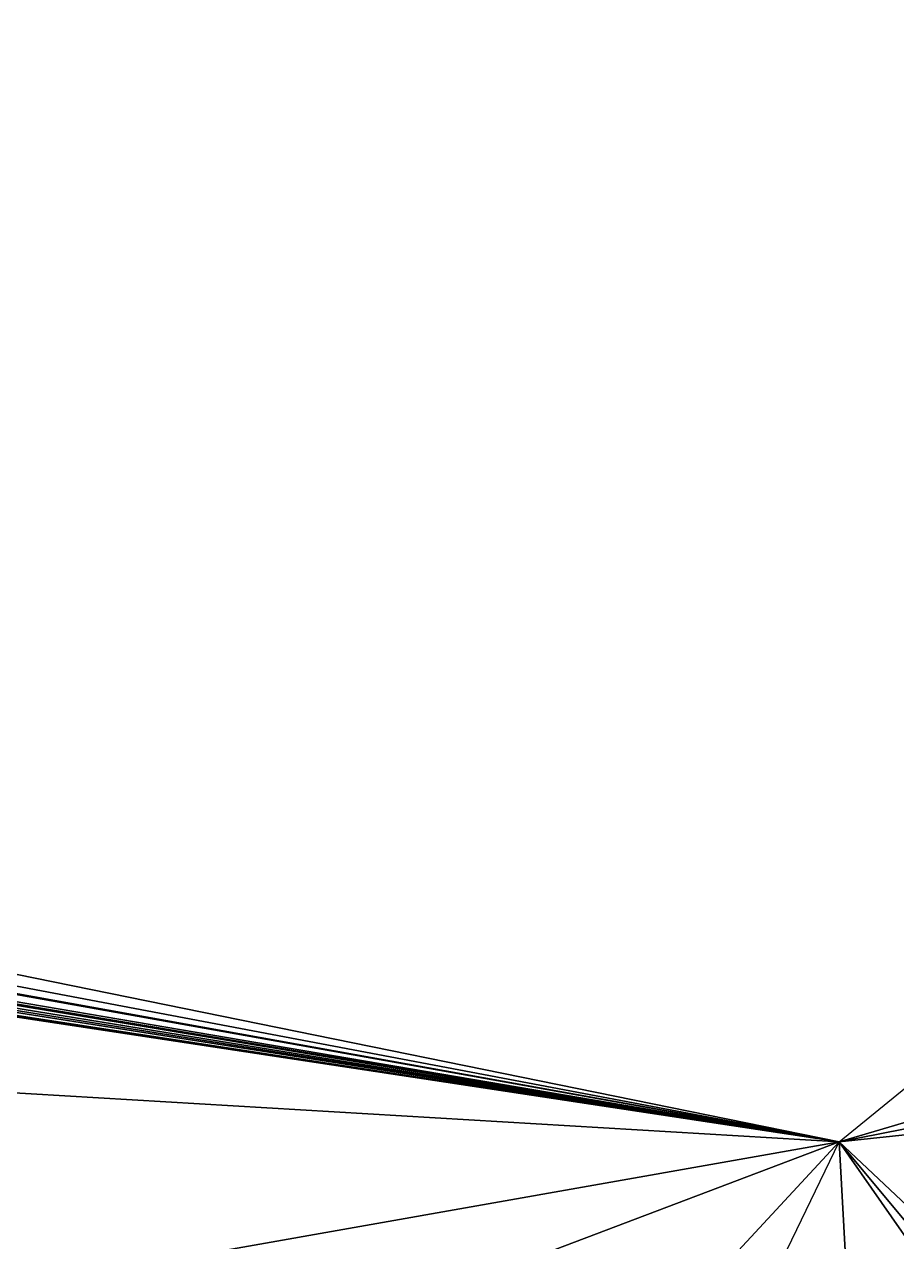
# Model space of a CAD drawing. Header units: metres. Extents: x 503497 to 504361, y 6966567 to 6966857.
# Drawn here: x 504123.66821 to 504123.67387, y 6966701.19005 to 6966701.19795 of the extents above; entities that cross this region are included whole.
import ezdxf

# ---------------------------------------------------------------- set-up
doc = ezdxf.new("R2010")
doc.units = ezdxf.units.M

msp = doc.modelspace()

# ---------------------------------------------------------------- linework, layer by layer
at = {"layer": 'SHADOW_APPROVED_20260111T072000'}
for points in [[(504123.6735, 6966701.1907), (504124.1841, 6966701.6081), (504051.0103, 6966716.5121), (504050.4997, 6966716.0947), (504123.6735, 6966701.1907)], [(504123.3955, 6966700.6171), (504123.6735, 6966701.1907), (504050.4997, 6966716.0947), (504050.2217, 6966715.5211), (504123.3955, 6966700.6171)]]:
    msp.add_lwpolyline(points, close=True, dxfattribs=at)
msp.add_lwpolyline([(504124.6436, 6966689.8311), (504125.6223, 6966696.1052), (504122.7613, 6966696.5515), (504123.3955, 6966700.6171), (504123.6735, 6966701.1907), (504124.1841, 6966701.6081), (504124.6865, 6966701.7525), (504126.4679, 6966701.5261), (504126.6349, 6966702.5968), (504125.8564, 6966702.7697), (504125.4218, 6966703.0603), (504125.0625, 6966703.6133), (504124.9683, 6966704.1079), (504125.9354, 6966710.4181), (504127.8093, 6966710.1258), (504128.3574, 6966713.6393), (504140.8554, 6966711.6898), (504140.8554, 6966711.6898), (504140.7719, 6966711.1544), (504144.1851, 6966710.622), (504144.5661, 6966713.0647), (504153.1826, 6966711.7206), (504152.9477, 6966710.2148), (504167.8718, 6966707.8869)], dxfattribs=at)
at = {"layer": 'SHADOW_APPROVED_20260114T072400'}
for points in [[(504123.6735, 6966701.1907), (504124.1841, 6966701.6081), (504052.1757, 6966715.2468), (504051.6651, 6966714.8294), (504123.6735, 6966701.1907)], [(504123.3955, 6966700.6171), (504123.6735, 6966701.1907), (504051.6651, 6966714.8294), (504051.3871, 6966714.2558), (504123.3955, 6966700.6171)]]:
    msp.add_lwpolyline(points, close=True, dxfattribs=at)
msp.add_lwpolyline([(504124.6436, 6966689.8311), (504125.6223, 6966696.1052), (504122.7613, 6966696.5515), (504123.3955, 6966700.6171), (504123.6735, 6966701.1907), (504124.1841, 6966701.6081), (504124.6865, 6966701.7525), (504126.4679, 6966701.5261), (504126.6349, 6966702.5968), (504125.8564, 6966702.7697), (504125.4218, 6966703.0603), (504125.0625, 6966703.6133), (504124.9683, 6966704.1079), (504125.9354, 6966710.4181), (504127.8093, 6966710.1258), (504128.3574, 6966713.6393), (504140.8554, 6966711.6898), (504140.8554, 6966711.6898), (504140.7719, 6966711.1544), (504144.1851, 6966710.622), (504144.5661, 6966713.0647), (504153.1826, 6966711.7206), (504152.9477, 6966710.2148), (504167.8718, 6966707.8869)], dxfattribs=at)
at = {"layer": 'SHADOW_APPROVED_20260122T071500'}
for points in [[(504123.6735, 6966701.1907), (504124.1841, 6966701.6081), (504041.6176, 6966716.3762), (504041.107, 6966715.9588), (504123.6735, 6966701.1907)], [(504123.3955, 6966700.6171), (504123.6735, 6966701.1907), (504041.107, 6966715.9588), (504040.829, 6966715.3852), (504123.3955, 6966700.6171)]]:
    msp.add_lwpolyline(points, close=True, dxfattribs=at)
msp.add_lwpolyline([(504124.6436, 6966689.8311), (504125.6223, 6966696.1052), (504122.7613, 6966696.5515), (504123.3955, 6966700.6171), (504123.6735, 6966701.1907), (504124.1841, 6966701.6081), (504124.6865, 6966701.7525), (504126.4679, 6966701.5261), (504126.6349, 6966702.5968), (504125.8564, 6966702.7697), (504125.4218, 6966703.0603), (504125.0625, 6966703.6133), (504124.9683, 6966704.1079), (504125.9354, 6966710.4181), (504127.8093, 6966710.1258), (504128.3574, 6966713.6393), (504140.8554, 6966711.6898), (504140.8554, 6966711.6898), (504140.7719, 6966711.1544), (504144.1851, 6966710.622), (504144.5661, 6966713.0647), (504153.1826, 6966711.7206), (504152.9477, 6966710.2148), (504167.8718, 6966707.8869)], dxfattribs=at)
at = {"layer": 'SHADOW_APPROVED_20260124T072500'}
msp.add_lwpolyline([(504124.6436, 6966689.8311), (504125.6223, 6966696.1052), (504122.7613, 6966696.5515), (504123.3955, 6966700.6171), (504123.6735, 6966701.1907), (504124.1841, 6966701.6081), (504124.6865, 6966701.7525), (504126.4679, 6966701.5261), (504126.6349, 6966702.5968), (504125.8564, 6966702.7697), (504125.4218, 6966703.0603), (504125.0625, 6966703.6133), (504124.9683, 6966704.1079), (504125.9354, 6966710.4181), (504127.8093, 6966710.1258), (504128.3574, 6966713.6393), (504140.8554, 6966711.6898), (504140.8554, 6966711.6898), (504140.7719, 6966711.1544), (504144.1851, 6966710.622), (504144.5661, 6966713.0647), (504153.1826, 6966711.7206), (504152.9477, 6966710.2148), (504167.8718, 6966707.8869)], dxfattribs=at)
for points in [[(504123.6735, 6966701.1907), (504124.1841, 6966701.6081), (504047.941, 6966713.3231), (504047.4304, 6966712.9057), (504123.6735, 6966701.1907)], [(504123.3955, 6966700.6171), (504123.6735, 6966701.1907), (504047.4304, 6966712.9057), (504047.1524, 6966712.3321), (504123.3955, 6966700.6171)]]:
    msp.add_lwpolyline(points, close=True, dxfattribs=at)
at = {"layer": 'SHADOW_APPROVED_20260126T071100'}
for points in [[(504123.6735, 6966701.1907), (504124.1841, 6966701.6081), (504035.759, 6966716.6539), (504035.2484, 6966716.2365), (504123.6735, 6966701.1907)], [(504123.3955, 6966700.6171), (504123.6735, 6966701.1907), (504035.2484, 6966716.2365), (504034.9704, 6966715.6629), (504123.3955, 6966700.6171)]]:
    msp.add_lwpolyline(points, close=True, dxfattribs=at)
msp.add_lwpolyline([(504124.6436, 6966689.8311), (504125.6223, 6966696.1052), (504122.7613, 6966696.5515), (504123.3955, 6966700.6171), (504123.6735, 6966701.1907), (504124.1841, 6966701.6081), (504124.6865, 6966701.7525), (504126.4679, 6966701.5261), (504126.6349, 6966702.5968), (504125.8564, 6966702.7697), (504125.4218, 6966703.0603), (504125.0625, 6966703.6133), (504124.9683, 6966704.1079), (504125.9354, 6966710.4181), (504127.8093, 6966710.1258), (504128.3574, 6966713.6393), (504140.8554, 6966711.6898), (504140.8554, 6966711.6898), (504140.7719, 6966711.1544), (504144.1851, 6966710.622), (504144.5661, 6966713.0647), (504153.1826, 6966711.7206), (504152.9477, 6966710.2148), (504167.8718, 6966707.8869)], dxfattribs=at)
at = {"layer": 'SHADOW_APPROVED_20260127T071900'}
for points in [[(504123.6735, 6966701.1907), (504124.1841, 6966701.6081), (504041.8412, 6966714.1007), (504041.3306, 6966713.6833), (504123.6735, 6966701.1907)], [(504123.3955, 6966700.6171), (504123.6735, 6966701.1907), (504041.3306, 6966713.6833), (504041.0526, 6966713.1097), (504123.3955, 6966700.6171)]]:
    msp.add_lwpolyline(points, close=True, dxfattribs=at)
msp.add_lwpolyline([(504124.6436, 6966689.8311), (504125.6223, 6966696.1052), (504122.7613, 6966696.5515), (504123.3955, 6966700.6171), (504123.6735, 6966701.1907), (504124.1841, 6966701.6081), (504124.6865, 6966701.7525), (504126.4679, 6966701.5261), (504126.6349, 6966702.5968), (504125.8564, 6966702.7697), (504125.4218, 6966703.0603), (504125.0625, 6966703.6133), (504124.9683, 6966704.1079), (504125.9354, 6966710.4181), (504127.8093, 6966710.1258), (504128.3574, 6966713.6393), (504140.8554, 6966711.6898), (504140.8554, 6966711.6898), (504140.7719, 6966711.1544), (504144.1851, 6966710.622), (504144.5661, 6966713.0647), (504153.1826, 6966711.7206), (504152.9477, 6966710.2148), (504167.8718, 6966707.8869)], dxfattribs=at)
at = {"layer": 'SHADOW_APPROVED_20260129T071100'}
for points in [[(504123.6735, 6966701.1907), (504124.1841, 6966701.6081), (504033.7384, 6966715.8269), (504033.2278, 6966715.4095), (504123.6735, 6966701.1907)], [(504123.3955, 6966700.6171), (504123.6735, 6966701.1907), (504033.2278, 6966715.4095), (504032.9498, 6966714.8359), (504123.3955, 6966700.6171)]]:
    msp.add_lwpolyline(points, close=True, dxfattribs=at)
msp.add_lwpolyline([(504124.6436, 6966689.8311), (504125.6223, 6966696.1052), (504122.7613, 6966696.5515), (504123.3955, 6966700.6171), (504123.6735, 6966701.1907), (504124.1841, 6966701.6081), (504124.6865, 6966701.7525), (504126.4679, 6966701.5261), (504126.6349, 6966702.5968), (504125.8564, 6966702.7697), (504125.4218, 6966703.0603), (504125.0625, 6966703.6133), (504124.9683, 6966704.1079), (504125.9354, 6966710.4181), (504127.8093, 6966710.1258), (504128.3574, 6966713.6393), (504140.8554, 6966711.6898), (504140.8554, 6966711.6898), (504140.7719, 6966711.1544), (504144.1851, 6966710.622), (504144.5661, 6966713.0647), (504153.1826, 6966711.7206), (504152.9477, 6966710.2148), (504167.8718, 6966707.8869)], dxfattribs=at)
at = {"layer": 'SHADOW_APPROVED_20260130T071100'}
for points in [[(504123.6735, 6966701.1907), (504124.1841, 6966701.6081), (504033.0522, 6966715.5223), (504032.5416, 6966715.1049), (504123.6735, 6966701.1907)], [(504123.3955, 6966700.6171), (504123.6735, 6966701.1907), (504032.5416, 6966715.1049), (504032.2636, 6966714.5313), (504123.3955, 6966700.6171)]]:
    msp.add_lwpolyline(points, close=True, dxfattribs=at)
msp.add_lwpolyline([(504124.6436, 6966689.8311), (504125.6223, 6966696.1052), (504122.7613, 6966696.5515), (504123.3955, 6966700.6171), (504123.6735, 6966701.1907), (504124.1841, 6966701.6081), (504124.6865, 6966701.7525), (504126.4679, 6966701.5261), (504126.6349, 6966702.5968), (504125.8564, 6966702.7697), (504125.4218, 6966703.0603), (504125.0625, 6966703.6133), (504124.9683, 6966704.1079), (504125.9354, 6966710.4181), (504127.8093, 6966710.1258), (504128.3574, 6966713.6393), (504140.8554, 6966711.6898), (504140.8554, 6966711.6898), (504140.7719, 6966711.1544), (504144.1851, 6966710.622), (504144.5661, 6966713.0647), (504153.1826, 6966711.7206), (504152.9477, 6966710.2148), (504167.8718, 6966707.8869)], dxfattribs=at)
at = {"layer": 'SHADOW_APPROVED_20260203T070000'}
for points in [[(504123.6735, 6966701.1907), (504124.1841, 6966701.6081), (504018.1599, 6966717.9095), (504017.6493, 6966717.4921), (504123.6735, 6966701.1907)], [(504123.3955, 6966700.6171), (504123.6735, 6966701.1907), (504017.6493, 6966717.4921), (504017.3713, 6966716.9185), (504123.3955, 6966700.6171)]]:
    msp.add_lwpolyline(points, close=True, dxfattribs=at)
msp.add_lwpolyline([(504124.6436, 6966689.8311), (504125.6223, 6966696.1052), (504122.7613, 6966696.5515), (504123.3955, 6966700.6171), (504123.6735, 6966701.1907), (504124.1841, 6966701.6081), (504124.6865, 6966701.7525), (504126.4679, 6966701.5261), (504126.6349, 6966702.5968), (504125.8564, 6966702.7697), (504125.4218, 6966703.0603), (504125.0625, 6966703.6133), (504124.9683, 6966704.1079), (504125.9354, 6966710.4181), (504127.8093, 6966710.1258), (504128.3574, 6966713.6393), (504140.8554, 6966711.6898), (504140.8554, 6966711.6898), (504140.7719, 6966711.1544), (504144.1851, 6966710.622), (504144.5661, 6966713.0647), (504153.1826, 6966711.7206), (504152.9477, 6966710.2148), (504167.8718, 6966707.8869)], dxfattribs=at)
at = {"layer": 'SHADOW_APPROVED_20260314T074000'}
msp.add_lwpolyline([(504124.6436, 6966689.8311), (504125.6223, 6966696.1052), (504122.7613, 6966696.5515), (504123.3955, 6966700.6171), (504123.6735, 6966701.1907), (504124.1841, 6966701.6081), (504124.6865, 6966701.7525), (504126.4679, 6966701.5261), (504126.6349, 6966702.5968), (504125.8564, 6966702.7697), (504125.4218, 6966703.0603), (504125.0625, 6966703.6133), (504124.9683, 6966704.1079), (504125.9354, 6966710.4181), (504127.8093, 6966710.1258), (504128.3574, 6966713.6393), (504140.8554, 6966711.6898), (504140.8554, 6966711.6898), (504140.7719, 6966711.1544), (504144.1851, 6966710.622), (504144.5661, 6966713.0647), (504153.1826, 6966711.7206), (504152.9477, 6966710.2148), (504167.8718, 6966707.8869)], dxfattribs=at)
for points in [[(504123.6735, 6966701.1907), (504124.1841, 6966701.6081), (504036.4296, 6966686.1517), (504035.919, 6966685.7343), (504123.6735, 6966701.1907)], [(504123.3955, 6966700.6171), (504123.6735, 6966701.1907), (504035.919, 6966685.7343), (504035.641, 6966685.1607), (504123.3955, 6966700.6171)]]:
    msp.add_lwpolyline(points, close=True, dxfattribs=at)
at = {"layer": 'SHADOW_APPROVED_20260426T070000'}
msp.add_lwpolyline([(504124.6436, 6966689.8311), (504125.6223, 6966696.1052), (504122.7613, 6966696.5515), (504123.3955, 6966700.6171), (504123.6735, 6966701.1907), (504124.1841, 6966701.6081), (504124.6865, 6966701.7525), (504126.4679, 6966701.5261), (504126.6349, 6966702.5968), (504125.8564, 6966702.7697), (504125.4218, 6966703.0603), (504125.0625, 6966703.6133), (504124.9683, 6966704.1079), (504125.9354, 6966710.4181), (504127.8093, 6966710.1258), (504128.3574, 6966713.6393), (504140.8554, 6966711.6898), (504140.8554, 6966711.6898), (504140.7719, 6966711.1544), (504144.1851, 6966710.622), (504144.5661, 6966713.0647), (504153.1826, 6966711.7206), (504152.9477, 6966710.2148), (504167.8718, 6966707.8869)], dxfattribs=at)
for points in [[(504123.6735, 6966701.1907), (504124.1841, 6966701.6081), (503907.0565, 6966619.5463), (503906.5459, 6966619.1289), (504123.6735, 6966701.1907)], [(504123.3955, 6966700.6171), (504123.6735, 6966701.1907), (503906.5459, 6966619.1289), (503906.2679, 6966618.5553), (504123.3955, 6966700.6171)]]:
    msp.add_lwpolyline(points, close=True, dxfattribs=at)
at = {"layer": 'SHADOW_APPROVED_20260621T090000'}
msp.add_lwpolyline([(504124.6436, 6966689.8311), (504125.6223, 6966696.1052), (504122.7613, 6966696.5515), (504123.3955, 6966700.6171), (504123.6735, 6966701.1907), (504124.1841, 6966701.6081), (504124.6865, 6966701.7525), (504126.4679, 6966701.5261), (504126.6349, 6966702.5968), (504125.8564, 6966702.7697), (504125.4218, 6966703.0603), (504125.0625, 6966703.6133), (504124.9683, 6966704.1079), (504125.9354, 6966710.4181), (504127.8093, 6966710.1258), (504128.3574, 6966713.6393), (504140.8554, 6966711.6898), (504140.8554, 6966711.6898), (504140.7719, 6966711.1544), (504144.1851, 6966710.622), (504144.5661, 6966713.0647), (504153.1826, 6966711.7206), (504152.9477, 6966710.2148), (504167.8718, 6966707.8869)], dxfattribs=at)
for points in [[(504123.6735, 6966701.1907), (504124.1841, 6966701.6081), (504065.6678, 6966638.6765), (504065.1572, 6966638.2591), (504123.6735, 6966701.1907)], [(504123.3955, 6966700.6171), (504123.6735, 6966701.1907), (504065.1572, 6966638.2591), (504064.8792, 6966637.6855), (504123.3955, 6966700.6171)]]:
    msp.add_lwpolyline(points, close=True, dxfattribs=at)
at = {"layer": 'SHADOW_APPROVED_20260621T120000'}
msp.add_lwpolyline([(504124.6436, 6966689.8311), (504125.6223, 6966696.1052), (504122.7613, 6966696.5515), (504123.3955, 6966700.6171), (504123.6735, 6966701.1907), (504124.1841, 6966701.6081), (504124.6865, 6966701.7525), (504126.4679, 6966701.5261), (504126.6349, 6966702.5968), (504125.8564, 6966702.7697), (504125.4218, 6966703.0603), (504125.0625, 6966703.6133), (504124.9683, 6966704.1079), (504125.9354, 6966710.4181), (504127.8093, 6966710.1258), (504128.3574, 6966713.6393), (504140.8554, 6966711.6898), (504140.8554, 6966711.6898), (504140.7719, 6966711.1544), (504144.1851, 6966710.622), (504144.5661, 6966713.0647), (504153.1826, 6966711.7206), (504152.9477, 6966710.2148), (504167.8718, 6966707.8869)], dxfattribs=at)
for points in [[(504123.6735, 6966701.1907), (504124.1841, 6966701.6081), (504126.8051, 6966652.9353), (504126.2945, 6966652.5179), (504123.6735, 6966701.1907)], [(504123.3955, 6966700.6171), (504123.6735, 6966701.1907), (504126.2945, 6966652.5179), (504126.0165, 6966651.9443), (504123.3955, 6966700.6171)]]:
    msp.add_lwpolyline(points, close=True, dxfattribs=at)
at = {"layer": 'SHADOW_APPROVED_20260621T140000'}
msp.add_lwpolyline([(504124.6436, 6966689.8311), (504125.6223, 6966696.1052), (504122.7613, 6966696.5515), (504123.3955, 6966700.6171), (504123.6735, 6966701.1907), (504124.1841, 6966701.6081), (504124.6865, 6966701.7525), (504126.4679, 6966701.5261), (504126.6349, 6966702.5968), (504125.8564, 6966702.7697), (504125.4218, 6966703.0603), (504125.0625, 6966703.6133), (504124.9683, 6966704.1079), (504125.9354, 6966710.4181), (504127.8093, 6966710.1258), (504128.3574, 6966713.6393), (504140.8554, 6966711.6898), (504140.8554, 6966711.6898), (504140.7719, 6966711.1544), (504144.1851, 6966710.622), (504144.5661, 6966713.0647), (504153.1826, 6966711.7206), (504152.9477, 6966710.2148), (504167.8718, 6966707.8869)], dxfattribs=at)
for points in [[(504123.6735, 6966701.1907), (504124.1841, 6966701.6081), (504163.0938, 6966645.8021), (504162.5832, 6966645.3847), (504123.6735, 6966701.1907)], [(504123.3955, 6966700.6171), (504123.6735, 6966701.1907), (504162.5832, 6966645.3847), (504162.3052, 6966644.8111), (504123.3955, 6966700.6171)]]:
    msp.add_lwpolyline(points, close=True, dxfattribs=at)
at = {"layer": 'SHADOW_APPROVED_20260621T150000'}
msp.add_lwpolyline([(504124.6436, 6966689.8311), (504125.6223, 6966696.1052), (504122.7613, 6966696.5515), (504123.3955, 6966700.6171), (504123.6735, 6966701.1907), (504124.1841, 6966701.6081), (504124.6865, 6966701.7525), (504126.4679, 6966701.5261), (504126.6349, 6966702.5968), (504125.8564, 6966702.7697), (504125.4218, 6966703.0603), (504125.0625, 6966703.6133), (504124.9683, 6966704.1079), (504125.9354, 6966710.4181), (504127.8093, 6966710.1258), (504128.3574, 6966713.6393), (504140.8554, 6966711.6898), (504140.8554, 6966711.6898), (504140.7719, 6966711.1544), (504144.1851, 6966710.622), (504144.5661, 6966713.0647), (504153.1826, 6966711.7206), (504152.9477, 6966710.2148), (504167.8718, 6966707.8869)], dxfattribs=at)
for points in [[(504123.6735, 6966701.1907), (504124.1841, 6966701.6081), (504197.4642, 6966632.6053), (504196.9536, 6966632.1879), (504123.6735, 6966701.1907)], [(504123.3955, 6966700.6171), (504123.6735, 6966701.1907), (504196.9536, 6966632.1879), (504196.6756, 6966631.6143), (504123.3955, 6966700.6171)]]:
    msp.add_lwpolyline(points, close=True, dxfattribs=at)
at = {"layer": 'SHADOW_APPROVED_20261019T053000'}
for points in [[(504123.6735, 6966701.1907), (504124.1841, 6966701.6081), (503547.4284, 6966793.7409), (503546.9178, 6966793.3235), (504123.6735, 6966701.1907)], [(504123.3955, 6966700.6171), (504123.6735, 6966701.1907), (503546.9178, 6966793.3235), (503546.6398, 6966792.7499), (504123.3955, 6966700.6171)]]:
    msp.add_lwpolyline(points, close=True, dxfattribs=at)
msp.add_lwpolyline([(504124.6436, 6966689.8311), (504125.6223, 6966696.1052), (504122.7613, 6966696.5515), (504123.3955, 6966700.6171), (504123.6735, 6966701.1907), (504124.1841, 6966701.6081), (504124.6865, 6966701.7525), (504126.4679, 6966701.5261), (504126.6349, 6966702.5968), (504125.8564, 6966702.7697), (504125.4218, 6966703.0603), (504125.0625, 6966703.6133), (504124.9683, 6966704.1079), (504125.9354, 6966710.4181), (504127.8093, 6966710.1258), (504128.3574, 6966713.6393), (504140.8554, 6966711.6898), (504140.8554, 6966711.6898), (504140.7719, 6966711.1544), (504144.1851, 6966710.622), (504144.5661, 6966713.0647), (504153.1826, 6966711.7206), (504152.9477, 6966710.2148), (504167.8718, 6966707.8869)], dxfattribs=at)
at = {"layer": 'SHADOW_APPROVED_20261112T063500'}
for points in [[(504123.6735, 6966701.1907), (504124.1841, 6966701.6081), (504025.9058, 6966717.5623), (504025.3952, 6966717.1449), (504123.6735, 6966701.1907)], [(504123.3955, 6966700.6171), (504123.6735, 6966701.1907), (504025.3952, 6966717.1449), (504025.1172, 6966716.5713), (504123.3955, 6966700.6171)]]:
    msp.add_lwpolyline(points, close=True, dxfattribs=at)
msp.add_lwpolyline([(504124.6436, 6966689.8311), (504125.6223, 6966696.1052), (504122.7613, 6966696.5515), (504123.3955, 6966700.6171), (504123.6735, 6966701.1907), (504124.1841, 6966701.6081), (504124.6865, 6966701.7525), (504126.4679, 6966701.5261), (504126.6349, 6966702.5968), (504125.8564, 6966702.7697), (504125.4218, 6966703.0603), (504125.0625, 6966703.6133), (504124.9683, 6966704.1079), (504125.9354, 6966710.4181), (504127.8093, 6966710.1258), (504128.3574, 6966713.6393), (504140.8554, 6966711.6898), (504140.8554, 6966711.6898), (504140.7719, 6966711.1544), (504144.1851, 6966710.622), (504144.5661, 6966713.0647), (504153.1826, 6966711.7206), (504152.9477, 6966710.2148), (504167.8718, 6966707.8869)], dxfattribs=at)
at = {"layer": 'SHADOW_APPROVED_20261113T063500'}
for points in [[(504123.6735, 6966701.1907), (504124.1841, 6966701.6081), (504026.374, 6966717.9778), (504025.8634, 6966717.5604), (504123.6735, 6966701.1907)], [(504123.3955, 6966700.6171), (504123.6735, 6966701.1907), (504025.8634, 6966717.5604), (504025.5854, 6966716.9868), (504123.3955, 6966700.6171)]]:
    msp.add_lwpolyline(points, close=True, dxfattribs=at)
msp.add_lwpolyline([(504124.6436, 6966689.8311), (504125.6223, 6966696.1052), (504122.7613, 6966696.5515), (504123.3955, 6966700.6171), (504123.6735, 6966701.1907), (504124.1841, 6966701.6081), (504124.6865, 6966701.7525), (504126.4679, 6966701.5261), (504126.6349, 6966702.5968), (504125.8564, 6966702.7697), (504125.4218, 6966703.0603), (504125.0625, 6966703.6133), (504124.9683, 6966704.1079), (504125.9354, 6966710.4181), (504127.8093, 6966710.1258), (504128.3574, 6966713.6393), (504140.8554, 6966711.6898), (504140.8554, 6966711.6898), (504140.7719, 6966711.1544), (504144.1851, 6966710.622), (504144.5661, 6966713.0647), (504153.1826, 6966711.7206), (504152.9477, 6966710.2148), (504167.8718, 6966707.8869)], dxfattribs=at)
at = {"layer": 'SHADOW_APPROVED_20261122T065200'}
for points in [[(504123.6735, 6966701.1907), (504124.1841, 6966701.6081), (504044.02, 6966716.0589), (504043.5094, 6966715.6415), (504123.6735, 6966701.1907)], [(504123.3955, 6966700.6171), (504123.6735, 6966701.1907), (504043.5094, 6966715.6415), (504043.2314, 6966715.0679), (504123.3955, 6966700.6171)]]:
    msp.add_lwpolyline(points, close=True, dxfattribs=at)
msp.add_lwpolyline([(504124.6436, 6966689.8311), (504125.6223, 6966696.1052), (504122.7613, 6966696.5515), (504123.3955, 6966700.6171), (504123.6735, 6966701.1907), (504124.1841, 6966701.6081), (504124.6865, 6966701.7525), (504126.4679, 6966701.5261), (504126.6349, 6966702.5968), (504125.8564, 6966702.7697), (504125.4218, 6966703.0603), (504125.0625, 6966703.6133), (504124.9683, 6966704.1079), (504125.9354, 6966710.4181), (504127.8093, 6966710.1258), (504128.3574, 6966713.6393), (504140.8554, 6966711.6898), (504140.8554, 6966711.6898), (504140.7719, 6966711.1544), (504144.1851, 6966710.622), (504144.5661, 6966713.0647), (504153.1826, 6966711.7206), (504152.9477, 6966710.2148), (504167.8718, 6966707.8869)], dxfattribs=at)
at = {"layer": 'SHADOW_APPROVED_20261123T070300'}
msp.add_lwpolyline([(504124.6436, 6966689.8311), (504125.6223, 6966696.1052), (504122.7613, 6966696.5515), (504123.3955, 6966700.6171), (504123.6735, 6966701.1907), (504124.1841, 6966701.6081), (504124.6865, 6966701.7525), (504126.4679, 6966701.5261), (504126.6349, 6966702.5968), (504125.8564, 6966702.7697), (504125.4218, 6966703.0603), (504125.0625, 6966703.6133), (504124.9683, 6966704.1079), (504125.9354, 6966710.4181), (504127.8093, 6966710.1258), (504128.3574, 6966713.6393), (504140.8554, 6966711.6898), (504140.8554, 6966711.6898), (504140.7719, 6966711.1544), (504144.1851, 6966710.622), (504144.5661, 6966713.0647), (504153.1826, 6966711.7206), (504152.9477, 6966710.2148), (504167.8718, 6966707.8869)], dxfattribs=at)
for points in [[(504123.6735, 6966701.1907), (504124.1841, 6966701.6081), (504051.7872, 6966713.6146), (504051.2766, 6966713.1972), (504123.6735, 6966701.1907)], [(504123.3955, 6966700.6171), (504123.6735, 6966701.1907), (504051.2766, 6966713.1972), (504050.9986, 6966712.6236), (504123.3955, 6966700.6171)]]:
    msp.add_lwpolyline(points, close=True, dxfattribs=at)
at = {"layer": 'SHADOW_APPROVED_20261221T090000'}
msp.add_lwpolyline([(504124.6436, 6966689.8311), (504125.6223, 6966696.1052), (504122.7613, 6966696.5515), (504123.3955, 6966700.6171), (504123.6735, 6966701.1907), (504124.1841, 6966701.6081), (504124.6865, 6966701.7525), (504126.4679, 6966701.5261), (504126.6349, 6966702.5968), (504125.8564, 6966702.7697), (504125.4218, 6966703.0603), (504125.0625, 6966703.6133), (504124.9683, 6966704.1079), (504125.9354, 6966710.4181), (504127.8093, 6966710.1258), (504128.3574, 6966713.6393), (504140.8554, 6966711.6898), (504140.8554, 6966711.6898), (504140.7719, 6966711.1544), (504144.1851, 6966710.622), (504144.5661, 6966713.0647), (504153.1826, 6966711.7206), (504152.9477, 6966710.2148), (504167.8718, 6966707.8869)], dxfattribs=at)
for points in [[(504123.6735, 6966701.1907), (504124.1841, 6966701.6081), (504093.9294, 6966703.4075), (504093.4188, 6966702.9901), (504123.6735, 6966701.1907)], [(504123.3955, 6966700.6171), (504123.6735, 6966701.1907), (504093.4188, 6966702.9901), (504093.1408, 6966702.4165), (504123.3955, 6966700.6171)]]:
    msp.add_lwpolyline(points, close=True, dxfattribs=at)
at = {"layer": 'SHADOW_APPROVED_20261221T120000'}
msp.add_lwpolyline([(504124.6436, 6966689.8311), (504125.6223, 6966696.1052), (504122.7613, 6966696.5515), (504123.3955, 6966700.6171), (504123.6735, 6966701.1907), (504124.1841, 6966701.6081), (504124.6865, 6966701.7525), (504126.4679, 6966701.5261), (504126.6349, 6966702.5968), (504125.8564, 6966702.7697), (504125.4218, 6966703.0603), (504125.0625, 6966703.6133), (504124.9683, 6966704.1079), (504125.9354, 6966710.4181), (504127.8093, 6966710.1258), (504128.3574, 6966713.6393), (504140.8554, 6966711.6898), (504140.8554, 6966711.6898), (504140.7719, 6966711.1544), (504144.1851, 6966710.622), (504144.5661, 6966713.0647), (504153.1826, 6966711.7206), (504152.9477, 6966710.2148), (504167.8718, 6966707.8869)], dxfattribs=at)
for points in [[(504123.6735, 6966701.1907), (504124.1841, 6966701.6081), (504126.4566, 6966698.8773), (504125.946, 6966698.4599), (504123.6735, 6966701.1907)], [(504123.3955, 6966700.6171), (504123.6735, 6966701.1907), (504125.946, 6966698.4599), (504125.668, 6966697.8863), (504123.3955, 6966700.6171)]]:
    msp.add_lwpolyline(points, close=True, dxfattribs=at)
at = {"layer": 'SHADOW_APPROVED_20261221T150000'}
msp.add_lwpolyline([(504124.6436, 6966689.8311), (504125.6223, 6966696.1052), (504122.7613, 6966696.5515), (504123.3955, 6966700.6171), (504123.6735, 6966701.1907), (504124.1841, 6966701.6081), (504124.6865, 6966701.7525), (504126.4679, 6966701.5261), (504126.6349, 6966702.5968), (504125.8564, 6966702.7697), (504125.4218, 6966703.0603), (504125.0625, 6966703.6133), (504124.9683, 6966704.1079), (504125.9354, 6966710.4181), (504127.8093, 6966710.1258), (504128.3574, 6966713.6393), (504140.8554, 6966711.6898), (504140.8554, 6966711.6898), (504140.7719, 6966711.1544), (504144.1851, 6966710.622), (504144.5661, 6966713.0647), (504153.1826, 6966711.7206), (504152.9477, 6966710.2148), (504167.8718, 6966707.8869)], dxfattribs=at)
for points in [[(504123.6735, 6966701.1907), (504124.1841, 6966701.6081), (504161.878, 6966705.6284), (504161.3674, 6966705.211), (504123.6735, 6966701.1907)], [(504123.3955, 6966700.6171), (504123.6735, 6966701.1907), (504161.3674, 6966705.211), (504161.0894, 6966704.6374), (504123.3955, 6966700.6171)]]:
    msp.add_lwpolyline(points, close=True, dxfattribs=at)
at = {"layer": 'SHADOW_APPROVED_20261221T160000'}
msp.add_lwpolyline([(504124.6436, 6966689.8311), (504125.6223, 6966696.1052), (504122.7613, 6966696.5515), (504123.3955, 6966700.6171), (504123.6735, 6966701.1907), (504124.1841, 6966701.6081), (504124.6865, 6966701.7525), (504126.4679, 6966701.5261), (504126.6349, 6966702.5968), (504125.8564, 6966702.7697), (504125.4218, 6966703.0603), (504125.0625, 6966703.6133), (504124.9683, 6966704.1079), (504125.9354, 6966710.4181), (504127.8093, 6966710.1258), (504128.3574, 6966713.6393), (504140.8554, 6966711.6898), (504140.8554, 6966711.6898), (504140.7719, 6966711.1544), (504144.1851, 6966710.622), (504144.5661, 6966713.0647), (504153.1826, 6966711.7206), (504152.9477, 6966710.2148), (504167.8718, 6966707.8869)], dxfattribs=at)
for points in [[(504123.6735, 6966701.1907), (504124.1841, 6966701.6081), (504183.7459, 6966713.5599), (504183.2353, 6966713.1425), (504123.6735, 6966701.1907)], [(504123.3955, 6966700.6171), (504123.6735, 6966701.1907), (504183.2353, 6966713.1425), (504182.9573, 6966712.5689), (504123.3955, 6966700.6171)]]:
    msp.add_lwpolyline(points, close=True, dxfattribs=at)
at = {"layer": 'SHADOW_APPROVED_20261221T170000'}
for points in [[(504123.6735, 6966701.1907), (504124.1841, 6966701.6081), (504227.384, 6966732.4957), (504226.8734, 6966732.0783), (504123.6735, 6966701.1907)], [(504123.3955, 6966700.6171), (504123.6735, 6966701.1907), (504226.8734, 6966732.0783), (504226.5954, 6966731.5047), (504123.3955, 6966700.6171)]]:
    msp.add_lwpolyline(points, close=True, dxfattribs=at)
msp.add_lwpolyline([(504124.6436, 6966689.8311), (504125.6223, 6966696.1052), (504122.7613, 6966696.5515), (504123.3955, 6966700.6171), (504123.6735, 6966701.1907), (504124.1841, 6966701.6081), (504124.6865, 6966701.7525), (504126.4679, 6966701.5261), (504126.6349, 6966702.5968), (504125.8564, 6966702.7697), (504125.4218, 6966703.0603), (504125.0625, 6966703.6133), (504124.9683, 6966704.1079), (504125.9354, 6966710.4181), (504127.8093, 6966710.1258), (504128.3574, 6966713.6393), (504140.8554, 6966711.6898), (504140.8554, 6966711.6898), (504140.7719, 6966711.1544), (504144.1851, 6966710.622), (504144.5661, 6966713.0647), (504153.1826, 6966711.7206), (504152.9477, 6966710.2148), (504167.8718, 6966707.8869)], dxfattribs=at)
at = {"layer": 'SHADOW_COMPARATOR_RL48_20260111T072000'}
msp.add_lwpolyline([(504124.6436, 6966689.8311), (504125.6223, 6966696.1052), (504122.7613, 6966696.5515), (504123.3955, 6966700.6171), (504123.6735, 6966701.1907), (504124.1841, 6966701.6081), (504124.6865, 6966701.7525), (504126.4679, 6966701.5261), (504126.6349, 6966702.5968), (504125.8564, 6966702.7697), (504125.4218, 6966703.0603), (504125.0625, 6966703.6133), (504124.9683, 6966704.1079), (504125.9354, 6966710.4181), (504127.8093, 6966710.1258), (504128.3574, 6966713.6393), (504140.8554, 6966711.6898), (504140.8554, 6966711.6898), (504140.7719, 6966711.1544), (504144.1851, 6966710.622), (504144.5661, 6966713.0647), (504153.1826, 6966711.7206), (504152.9477, 6966710.2148), (504167.8718, 6966707.8869)], dxfattribs=at)
for points in [[(504123.6735, 6966701.1907), (504124.1841, 6966701.6081), (504078.5568, 6966710.9015), (504078.0462, 6966710.4841), (504123.6735, 6966701.1907)], [(504123.3955, 6966700.6171), (504123.6735, 6966701.1907), (504078.0462, 6966710.4841), (504077.7682, 6966709.9105), (504123.3955, 6966700.6171)]]:
    msp.add_lwpolyline(points, close=True, dxfattribs=at)
at = {"layer": 'SHADOW_COMPARATOR_RL48_20260114T072400'}
msp.add_lwpolyline([(504124.6436, 6966689.8311), (504125.6223, 6966696.1052), (504122.7613, 6966696.5515), (504123.3955, 6966700.6171), (504123.6735, 6966701.1907), (504124.1841, 6966701.6081), (504124.6865, 6966701.7525), (504126.4679, 6966701.5261), (504126.6349, 6966702.5968), (504125.8564, 6966702.7697), (504125.4218, 6966703.0603), (504125.0625, 6966703.6133), (504124.9683, 6966704.1079), (504125.9354, 6966710.4181), (504127.8093, 6966710.1258), (504128.3574, 6966713.6393), (504140.8554, 6966711.6898), (504140.8554, 6966711.6898), (504140.7719, 6966711.1544), (504144.1851, 6966710.622), (504144.5661, 6966713.0647), (504153.1826, 6966711.7206), (504152.9477, 6966710.2148), (504167.8718, 6966707.8869)], dxfattribs=at)
for points in [[(504123.6735, 6966701.1907), (504124.1841, 6966701.6081), (504079.2835, 6966710.1125), (504078.7729, 6966709.6951), (504123.6735, 6966701.1907)], [(504123.3955, 6966700.6171), (504123.6735, 6966701.1907), (504078.7729, 6966709.6951), (504078.4949, 6966709.1215), (504123.3955, 6966700.6171)]]:
    msp.add_lwpolyline(points, close=True, dxfattribs=at)
at = {"layer": 'SHADOW_COMPARATOR_RL48_20260122T071500'}
msp.add_lwpolyline([(504124.6436, 6966689.8311), (504125.6223, 6966696.1052), (504122.7613, 6966696.5515), (504123.3955, 6966700.6171), (504123.6735, 6966701.1907), (504124.1841, 6966701.6081), (504124.6865, 6966701.7525), (504126.4679, 6966701.5261), (504126.6349, 6966702.5968), (504125.8564, 6966702.7697), (504125.4218, 6966703.0603), (504125.0625, 6966703.6133), (504124.9683, 6966704.1079), (504125.9354, 6966710.4181), (504127.8093, 6966710.1258), (504128.3574, 6966713.6393), (504140.8554, 6966711.6898), (504140.8554, 6966711.6898), (504140.7719, 6966711.1544), (504144.1851, 6966710.622), (504144.5661, 6966713.0647), (504153.1826, 6966711.7206), (504152.9477, 6966710.2148), (504167.8718, 6966707.8869)], dxfattribs=at)
for points in [[(504123.6735, 6966701.1907), (504124.1841, 6966701.6081), (504072.7, 6966710.8167), (504072.1894, 6966710.3993), (504123.6735, 6966701.1907)], [(504123.3955, 6966700.6171), (504123.6735, 6966701.1907), (504072.1894, 6966710.3993), (504071.9114, 6966709.8257), (504123.3955, 6966700.6171)]]:
    msp.add_lwpolyline(points, close=True, dxfattribs=at)
at = {"layer": 'SHADOW_COMPARATOR_RL48_20260124T072500'}
msp.add_lwpolyline([(504124.6436, 6966689.8311), (504125.6223, 6966696.1052), (504122.7613, 6966696.5515), (504123.3955, 6966700.6171), (504123.6735, 6966701.1907), (504124.1841, 6966701.6081), (504124.6865, 6966701.7525), (504126.4679, 6966701.5261), (504126.6349, 6966702.5968), (504125.8564, 6966702.7697), (504125.4218, 6966703.0603), (504125.0625, 6966703.6133), (504124.9683, 6966704.1079), (504125.9354, 6966710.4181), (504127.8093, 6966710.1258), (504128.3574, 6966713.6393), (504140.8554, 6966711.6898), (504140.8554, 6966711.6898), (504140.7719, 6966711.1544), (504144.1851, 6966710.622), (504144.5661, 6966713.0647), (504153.1826, 6966711.7206), (504152.9477, 6966710.2148), (504167.8718, 6966707.8869)], dxfattribs=at)
for points in [[(504123.6735, 6966701.1907), (504124.1841, 6966701.6081), (504076.6429, 6966708.913), (504076.1323, 6966708.4956), (504123.6735, 6966701.1907)], [(504123.3955, 6966700.6171), (504123.6735, 6966701.1907), (504076.1323, 6966708.4956), (504075.8543, 6966707.922), (504123.3955, 6966700.6171)]]:
    msp.add_lwpolyline(points, close=True, dxfattribs=at)
at = {"layer": 'SHADOW_COMPARATOR_RL48_20260126T071100'}
msp.add_lwpolyline([(504124.6436, 6966689.8311), (504125.6223, 6966696.1052), (504122.7613, 6966696.5515), (504123.3955, 6966700.6171), (504123.6735, 6966701.1907), (504124.1841, 6966701.6081), (504124.6865, 6966701.7525), (504126.4679, 6966701.5261), (504126.6349, 6966702.5968), (504125.8564, 6966702.7697), (504125.4218, 6966703.0603), (504125.0625, 6966703.6133), (504124.9683, 6966704.1079), (504125.9354, 6966710.4181), (504127.8093, 6966710.1258), (504128.3574, 6966713.6393), (504140.8554, 6966711.6898), (504140.8554, 6966711.6898), (504140.7719, 6966711.1544), (504144.1851, 6966710.622), (504144.5661, 6966713.0647), (504153.1826, 6966711.7206), (504152.9477, 6966710.2148), (504167.8718, 6966707.8869)], dxfattribs=at)
for points in [[(504123.6735, 6966701.1907), (504124.1841, 6966701.6081), (504069.0469, 6966710.9899), (504068.5363, 6966710.5725), (504123.6735, 6966701.1907)], [(504123.3955, 6966700.6171), (504123.6735, 6966701.1907), (504068.5363, 6966710.5725), (504068.2583, 6966709.9989), (504123.3955, 6966700.6171)]]:
    msp.add_lwpolyline(points, close=True, dxfattribs=at)
at = {"layer": 'SHADOW_COMPARATOR_RL48_20260127T071900'}
msp.add_lwpolyline([(504124.6436, 6966689.8311), (504125.6223, 6966696.1052), (504122.7613, 6966696.5515), (504123.3955, 6966700.6171), (504123.6735, 6966701.1907), (504124.1841, 6966701.6081), (504124.6865, 6966701.7525), (504126.4679, 6966701.5261), (504126.6349, 6966702.5968), (504125.8564, 6966702.7697), (504125.4218, 6966703.0603), (504125.0625, 6966703.6133), (504124.9683, 6966704.1079), (504125.9354, 6966710.4181), (504127.8093, 6966710.1258), (504128.3574, 6966713.6393), (504140.8554, 6966711.6898), (504140.8554, 6966711.6898), (504140.7719, 6966711.1544), (504144.1851, 6966710.622), (504144.5661, 6966713.0647), (504153.1826, 6966711.7206), (504152.9477, 6966710.2148), (504167.8718, 6966707.8869)], dxfattribs=at)
for points in [[(504123.6735, 6966701.1907), (504124.1841, 6966701.6081), (504072.8394, 6966709.3978), (504072.3288, 6966708.9804), (504123.6735, 6966701.1907)], [(504123.3955, 6966700.6171), (504123.6735, 6966701.1907), (504072.3288, 6966708.9804), (504072.0508, 6966708.4068), (504123.3955, 6966700.6171)]]:
    msp.add_lwpolyline(points, close=True, dxfattribs=at)
at = {"layer": 'SHADOW_COMPARATOR_RL48_20260129T071100'}
msp.add_lwpolyline([(504124.6436, 6966689.8311), (504125.6223, 6966696.1052), (504122.7613, 6966696.5515), (504123.3955, 6966700.6171), (504123.6735, 6966701.1907), (504124.1841, 6966701.6081), (504124.6865, 6966701.7525), (504126.4679, 6966701.5261), (504126.6349, 6966702.5968), (504125.8564, 6966702.7697), (504125.4218, 6966703.0603), (504125.0625, 6966703.6133), (504124.9683, 6966704.1079), (504125.9354, 6966710.4181), (504127.8093, 6966710.1258), (504128.3574, 6966713.6393), (504140.8554, 6966711.6898), (504140.8554, 6966711.6898), (504140.7719, 6966711.1544), (504144.1851, 6966710.622), (504144.5661, 6966713.0647), (504153.1826, 6966711.7206), (504152.9477, 6966710.2148), (504167.8718, 6966707.8869)], dxfattribs=at)
for points in [[(504123.6735, 6966701.1907), (504124.1841, 6966701.6081), (504067.7869, 6966710.4742), (504067.2763, 6966710.0568), (504123.6735, 6966701.1907)], [(504123.3955, 6966700.6171), (504123.6735, 6966701.1907), (504067.2763, 6966710.0568), (504066.9983, 6966709.4832), (504123.3955, 6966700.6171)]]:
    msp.add_lwpolyline(points, close=True, dxfattribs=at)
at = {"layer": 'SHADOW_COMPARATOR_RL48_20260130T071100'}
msp.add_lwpolyline([(504124.6436, 6966689.8311), (504125.6223, 6966696.1052), (504122.7613, 6966696.5515), (504123.3955, 6966700.6171), (504123.6735, 6966701.1907), (504124.1841, 6966701.6081), (504124.6865, 6966701.7525), (504126.4679, 6966701.5261), (504126.6349, 6966702.5968), (504125.8564, 6966702.7697), (504125.4218, 6966703.0603), (504125.0625, 6966703.6133), (504124.9683, 6966704.1079), (504125.9354, 6966710.4181), (504127.8093, 6966710.1258), (504128.3574, 6966713.6393), (504140.8554, 6966711.6898), (504140.8554, 6966711.6898), (504140.7719, 6966711.1544), (504144.1851, 6966710.622), (504144.5661, 6966713.0647), (504153.1826, 6966711.7206), (504152.9477, 6966710.2148), (504167.8718, 6966707.8869)], dxfattribs=at)
for points in [[(504123.6735, 6966701.1907), (504124.1841, 6966701.6081), (504067.359, 6966710.2843), (504066.8484, 6966709.8669), (504123.6735, 6966701.1907)], [(504123.3955, 6966700.6171), (504123.6735, 6966701.1907), (504066.8484, 6966709.8669), (504066.5704, 6966709.2933), (504123.3955, 6966700.6171)]]:
    msp.add_lwpolyline(points, close=True, dxfattribs=at)
at = {"layer": 'SHADOW_COMPARATOR_RL48_20260203T070000'}
msp.add_lwpolyline([(504124.6436, 6966689.8311), (504125.6223, 6966696.1052), (504122.7613, 6966696.5515), (504123.3955, 6966700.6171), (504123.6735, 6966701.1907), (504124.1841, 6966701.6081), (504124.6865, 6966701.7525), (504126.4679, 6966701.5261), (504126.6349, 6966702.5968), (504125.8564, 6966702.7697), (504125.4218, 6966703.0603), (504125.0625, 6966703.6133), (504124.9683, 6966704.1079), (504125.9354, 6966710.4181), (504127.8093, 6966710.1258), (504128.3574, 6966713.6393), (504140.8554, 6966711.6898), (504140.8554, 6966711.6898), (504140.7719, 6966711.1544), (504144.1851, 6966710.622), (504144.5661, 6966713.0647), (504153.1826, 6966711.7206), (504152.9477, 6966710.2148), (504167.8718, 6966707.8869)], dxfattribs=at)
for points in [[(504123.6735, 6966701.1907), (504124.1841, 6966701.6081), (504058.073, 6966711.7728), (504057.5624, 6966711.3554), (504123.6735, 6966701.1907)], [(504123.3955, 6966700.6171), (504123.6735, 6966701.1907), (504057.5624, 6966711.3554), (504057.2844, 6966710.7818), (504123.3955, 6966700.6171)]]:
    msp.add_lwpolyline(points, close=True, dxfattribs=at)
at = {"layer": 'SHADOW_COMPARATOR_RL48_20260314T074000'}
msp.add_lwpolyline([(504124.6436, 6966689.8311), (504125.6223, 6966696.1052), (504122.7613, 6966696.5515), (504123.3955, 6966700.6171), (504123.6735, 6966701.1907), (504124.1841, 6966701.6081), (504124.6865, 6966701.7525), (504126.4679, 6966701.5261), (504126.6349, 6966702.5968), (504125.8564, 6966702.7697), (504125.4218, 6966703.0603), (504125.0625, 6966703.6133), (504124.9683, 6966704.1079), (504125.9354, 6966710.4181), (504127.8093, 6966710.1258), (504128.3574, 6966713.6393), (504140.8554, 6966711.6898), (504140.8554, 6966711.6898), (504140.7719, 6966711.1544), (504144.1851, 6966710.622), (504144.5661, 6966713.0647), (504153.1826, 6966711.7206), (504152.9477, 6966710.2148), (504167.8718, 6966707.8869)], dxfattribs=at)
for points in [[(504123.6735, 6966701.1907), (504124.1841, 6966701.6081), (504069.465, 6966691.9703), (504068.9544, 6966691.5529), (504123.6735, 6966701.1907)], [(504123.3955, 6966700.6171), (504123.6735, 6966701.1907), (504068.9544, 6966691.5529), (504068.6764, 6966690.9793), (504123.3955, 6966700.6171)]]:
    msp.add_lwpolyline(points, close=True, dxfattribs=at)
at = {"layer": 'SHADOW_COMPARATOR_RL48_20260426T070000'}
msp.add_lwpolyline([(504124.6436, 6966689.8311), (504125.6223, 6966696.1052), (504122.7613, 6966696.5515), (504123.3955, 6966700.6171), (504123.6735, 6966701.1907), (504124.1841, 6966701.6081), (504124.6865, 6966701.7525), (504126.4679, 6966701.5261), (504126.6349, 6966702.5968), (504125.8564, 6966702.7697), (504125.4218, 6966703.0603), (504125.0625, 6966703.6133), (504124.9683, 6966704.1079), (504125.9354, 6966710.4181), (504127.8093, 6966710.1258), (504128.3574, 6966713.6393), (504140.8554, 6966711.6898), (504140.8554, 6966711.6898), (504140.7719, 6966711.1544), (504144.1851, 6966710.622), (504144.5661, 6966713.0647), (504153.1826, 6966711.7206), (504152.9477, 6966710.2148), (504167.8718, 6966707.8869)], dxfattribs=at)
for points in [[(504123.6735, 6966701.1907), (504124.1841, 6966701.6081), (503988.7948, 6966650.4387), (503988.2842, 6966650.0213), (504123.6735, 6966701.1907)], [(504123.3955, 6966700.6171), (504123.6735, 6966701.1907), (503988.2842, 6966650.0213), (503988.0062, 6966649.4477), (504123.3955, 6966700.6171)]]:
    msp.add_lwpolyline(points, close=True, dxfattribs=at)
at = {"layer": 'SHADOW_COMPARATOR_RL48_20260621T090000'}
msp.add_lwpolyline([(504124.6436, 6966689.8311), (504125.6223, 6966696.1052), (504122.7613, 6966696.5515), (504123.3955, 6966700.6171), (504123.6735, 6966701.1907), (504124.1841, 6966701.6081), (504124.6865, 6966701.7525), (504126.4679, 6966701.5261), (504126.6349, 6966702.5968), (504125.8564, 6966702.7697), (504125.4218, 6966703.0603), (504125.0625, 6966703.6133), (504124.9683, 6966704.1079), (504125.9354, 6966710.4181), (504127.8093, 6966710.1258), (504128.3574, 6966713.6393), (504140.8554, 6966711.6898), (504140.8554, 6966711.6898), (504140.7719, 6966711.1544), (504144.1851, 6966710.622), (504144.5661, 6966713.0647), (504153.1826, 6966711.7206), (504152.9477, 6966710.2148), (504167.8718, 6966707.8869)], dxfattribs=at)
for points in [[(504123.6735, 6966701.1907), (504124.1841, 6966701.6081), (504087.6964, 6966662.3673), (504087.1858, 6966661.9499), (504123.6735, 6966701.1907)], [(504123.3955, 6966700.6171), (504123.6735, 6966701.1907), (504087.1858, 6966661.9499), (504086.9078, 6966661.3763), (504123.3955, 6966700.6171)]]:
    msp.add_lwpolyline(points, close=True, dxfattribs=at)
at = {"layer": 'SHADOW_COMPARATOR_RL48_20260621T120000'}
msp.add_lwpolyline([(504124.6436, 6966689.8311), (504125.6223, 6966696.1052), (504122.7613, 6966696.5515), (504123.3955, 6966700.6171), (504123.6735, 6966701.1907), (504124.1841, 6966701.6081), (504124.6865, 6966701.7525), (504126.4679, 6966701.5261), (504126.6349, 6966702.5968), (504125.8564, 6966702.7697), (504125.4218, 6966703.0603), (504125.0625, 6966703.6133), (504124.9683, 6966704.1079), (504125.9354, 6966710.4181), (504127.8093, 6966710.1258), (504128.3574, 6966713.6393), (504140.8554, 6966711.6898), (504140.8554, 6966711.6898), (504140.7719, 6966711.1544), (504144.1851, 6966710.622), (504144.5661, 6966713.0647), (504153.1826, 6966711.7206), (504152.9477, 6966710.2148), (504167.8718, 6966707.8869)], dxfattribs=at)
for points in [[(504123.6735, 6966701.1907), (504124.1841, 6966701.6081), (504125.8184, 6966671.2583), (504125.3078, 6966670.8409), (504123.6735, 6966701.1907)], [(504123.3955, 6966700.6171), (504123.6735, 6966701.1907), (504125.3078, 6966670.8409), (504125.0298, 6966670.2673), (504123.3955, 6966700.6171)]]:
    msp.add_lwpolyline(points, close=True, dxfattribs=at)
at = {"layer": 'SHADOW_COMPARATOR_RL48_20260621T140000'}
msp.add_lwpolyline([(504124.6436, 6966689.8311), (504125.6223, 6966696.1052), (504122.7613, 6966696.5515), (504123.3955, 6966700.6171), (504123.6735, 6966701.1907), (504124.1841, 6966701.6081), (504124.6865, 6966701.7525), (504126.4679, 6966701.5261), (504126.6349, 6966702.5968), (504125.8564, 6966702.7697), (504125.4218, 6966703.0603), (504125.0625, 6966703.6133), (504124.9683, 6966704.1079), (504125.9354, 6966710.4181), (504127.8093, 6966710.1258), (504128.3574, 6966713.6393), (504140.8554, 6966711.6898), (504140.8554, 6966711.6898), (504140.7719, 6966711.1544), (504144.1851, 6966710.622), (504144.5661, 6966713.0647), (504153.1826, 6966711.7206), (504152.9477, 6966710.2148), (504167.8718, 6966707.8869)], dxfattribs=at)
for points in [[(504123.6735, 6966701.1907), (504124.1841, 6966701.6081), (504148.4461, 6966666.8104), (504147.9355, 6966666.393), (504123.6735, 6966701.1907)], [(504123.3955, 6966700.6171), (504123.6735, 6966701.1907), (504147.9355, 6966666.393), (504147.6575, 6966665.8194), (504123.3955, 6966700.6171)]]:
    msp.add_lwpolyline(points, close=True, dxfattribs=at)
at = {"layer": 'SHADOW_COMPARATOR_RL48_20261019T053000'}
for points in [[(504123.6735, 6966701.1907), (504124.1841, 6966701.6081), (503764.5497, 6966759.0572), (503764.0391, 6966758.6398), (504123.6735, 6966701.1907)], [(504123.3955, 6966700.6171), (504123.6735, 6966701.1907), (503764.0391, 6966758.6398), (503763.7611, 6966758.0662), (504123.3955, 6966700.6171)]]:
    msp.add_lwpolyline(points, close=True, dxfattribs=at)
msp.add_lwpolyline([(504124.6436, 6966689.8311), (504125.6223, 6966696.1052), (504122.7613, 6966696.5515), (504123.3955, 6966700.6171), (504123.6735, 6966701.1907), (504124.1841, 6966701.6081), (504124.6865, 6966701.7525), (504126.4679, 6966701.5261), (504126.6349, 6966702.5968), (504125.8564, 6966702.7697), (504125.4218, 6966703.0603), (504125.0625, 6966703.6133), (504124.9683, 6966704.1079), (504125.9354, 6966710.4181), (504127.8093, 6966710.1258), (504128.3574, 6966713.6393), (504140.8554, 6966711.6898), (504140.8554, 6966711.6898), (504140.7719, 6966711.1544), (504144.1851, 6966710.622), (504144.5661, 6966713.0647), (504153.1826, 6966711.7206), (504152.9477, 6966710.2148), (504167.8718, 6966707.8869)], dxfattribs=at)
at = {"layer": 'SHADOW_COMPARATOR_RL48_20261112T063500'}
msp.add_lwpolyline([(504124.6436, 6966689.8311), (504125.6223, 6966696.1052), (504122.7613, 6966696.5515), (504123.3955, 6966700.6171), (504123.6735, 6966701.1907), (504124.1841, 6966701.6081), (504124.6865, 6966701.7525), (504126.4679, 6966701.5261), (504126.6349, 6966702.5968), (504125.8564, 6966702.7697), (504125.4218, 6966703.0603), (504125.0625, 6966703.6133), (504124.9683, 6966704.1079), (504125.9354, 6966710.4181), (504127.8093, 6966710.1258), (504128.3574, 6966713.6393), (504140.8554, 6966711.6898), (504140.8554, 6966711.6898), (504140.7719, 6966711.1544), (504144.1851, 6966710.622), (504144.5661, 6966713.0647), (504153.1826, 6966711.7206), (504152.9477, 6966710.2148), (504167.8718, 6966707.8869)], dxfattribs=at)
for points in [[(504123.6735, 6966701.1907), (504124.1841, 6966701.6081), (504062.9029, 6966711.5563), (504062.3923, 6966711.1389), (504123.6735, 6966701.1907)], [(504123.3955, 6966700.6171), (504123.6735, 6966701.1907), (504062.3923, 6966711.1389), (504062.1143, 6966710.5653), (504123.3955, 6966700.6171)]]:
    msp.add_lwpolyline(points, close=True, dxfattribs=at)
at = {"layer": 'SHADOW_COMPARATOR_RL48_20261113T063500'}
msp.add_lwpolyline([(504124.6436, 6966689.8311), (504125.6223, 6966696.1052), (504122.7613, 6966696.5515), (504123.3955, 6966700.6171), (504123.6735, 6966701.1907), (504124.1841, 6966701.6081), (504124.6865, 6966701.7525), (504126.4679, 6966701.5261), (504126.6349, 6966702.5968), (504125.8564, 6966702.7697), (504125.4218, 6966703.0603), (504125.0625, 6966703.6133), (504124.9683, 6966704.1079), (504125.9354, 6966710.4181), (504127.8093, 6966710.1258), (504128.3574, 6966713.6393), (504140.8554, 6966711.6898), (504140.8554, 6966711.6898), (504140.7719, 6966711.1544), (504144.1851, 6966710.622), (504144.5661, 6966713.0647), (504153.1826, 6966711.7206), (504152.9477, 6966710.2148), (504167.8718, 6966707.8869)], dxfattribs=at)
for points in [[(504123.6735, 6966701.1907), (504124.1841, 6966701.6081), (504063.1949, 6966711.8154), (504062.6843, 6966711.398), (504123.6735, 6966701.1907)], [(504123.3955, 6966700.6171), (504123.6735, 6966701.1907), (504062.6843, 6966711.398), (504062.4063, 6966710.8244), (504123.3955, 6966700.6171)]]:
    msp.add_lwpolyline(points, close=True, dxfattribs=at)
at = {"layer": 'SHADOW_COMPARATOR_RL48_20261122T065200'}
msp.add_lwpolyline([(504124.6436, 6966689.8311), (504125.6223, 6966696.1052), (504122.7613, 6966696.5515), (504123.3955, 6966700.6171), (504123.6735, 6966701.1907), (504124.1841, 6966701.6081), (504124.6865, 6966701.7525), (504126.4679, 6966701.5261), (504126.6349, 6966702.5968), (504125.8564, 6966702.7697), (504125.4218, 6966703.0603), (504125.0625, 6966703.6133), (504124.9683, 6966704.1079), (504125.9354, 6966710.4181), (504127.8093, 6966710.1258), (504128.3574, 6966713.6393), (504140.8554, 6966711.6898), (504140.8554, 6966711.6898), (504140.7719, 6966711.1544), (504144.1851, 6966710.622), (504144.5661, 6966713.0647), (504153.1826, 6966711.7206), (504152.9477, 6966710.2148), (504167.8718, 6966707.8869)], dxfattribs=at)
for points in [[(504123.6735, 6966701.1907), (504124.1841, 6966701.6081), (504074.198, 6966710.6188), (504073.6874, 6966710.2014), (504123.6735, 6966701.1907)], [(504123.3955, 6966700.6171), (504123.6735, 6966701.1907), (504073.6874, 6966710.2014), (504073.4094, 6966709.6278), (504123.3955, 6966700.6171)]]:
    msp.add_lwpolyline(points, close=True, dxfattribs=at)
at = {"layer": 'SHADOW_COMPARATOR_RL48_20261123T070300'}
msp.add_lwpolyline([(504124.6436, 6966689.8311), (504125.6223, 6966696.1052), (504122.7613, 6966696.5515), (504123.3955, 6966700.6171), (504123.6735, 6966701.1907), (504124.1841, 6966701.6081), (504124.6865, 6966701.7525), (504126.4679, 6966701.5261), (504126.6349, 6966702.5968), (504125.8564, 6966702.7697), (504125.4218, 6966703.0603), (504125.0625, 6966703.6133), (504124.9683, 6966704.1079), (504125.9354, 6966710.4181), (504127.8093, 6966710.1258), (504128.3574, 6966713.6393), (504140.8554, 6966711.6898), (504140.8554, 6966711.6898), (504140.7719, 6966711.1544), (504144.1851, 6966710.622), (504144.5661, 6966713.0647), (504153.1826, 6966711.7206), (504152.9477, 6966710.2148), (504167.8718, 6966707.8869)], dxfattribs=at)
for points in [[(504123.6735, 6966701.1907), (504124.1841, 6966701.6081), (504079.0412, 6966709.0947), (504078.5306, 6966708.6773), (504123.6735, 6966701.1907)], [(504123.3955, 6966700.6171), (504123.6735, 6966701.1907), (504078.5306, 6966708.6773), (504078.2526, 6966708.1037), (504123.3955, 6966700.6171)]]:
    msp.add_lwpolyline(points, close=True, dxfattribs=at)
at = {"layer": 'SHADOW_COMPARATOR_RL48_20261221T090000'}
msp.add_lwpolyline([(504124.6436, 6966689.8311), (504125.6223, 6966696.1052), (504122.7613, 6966696.5515), (504123.3955, 6966700.6171), (504123.6735, 6966701.1907), (504124.1841, 6966701.6081), (504124.6865, 6966701.7525), (504126.4679, 6966701.5261), (504126.6349, 6966702.5968), (504125.8564, 6966702.7697), (504125.4218, 6966703.0603), (504125.0625, 6966703.6133), (504124.9683, 6966704.1079), (504125.9354, 6966710.4181), (504127.8093, 6966710.1258), (504128.3574, 6966713.6393), (504140.8554, 6966711.6898), (504140.8554, 6966711.6898), (504140.7719, 6966711.1544), (504144.1851, 6966710.622), (504144.5661, 6966713.0647), (504153.1826, 6966711.7206), (504152.9477, 6966710.2148), (504167.8718, 6966707.8869)], dxfattribs=at)
for points in [[(504123.6735, 6966701.1907), (504124.1841, 6966701.6081), (504105.3189, 6966702.7301), (504104.8083, 6966702.3127), (504123.6735, 6966701.1907)], [(504123.3955, 6966700.6171), (504123.6735, 6966701.1907), (504104.8083, 6966702.3127), (504104.5303, 6966701.7391), (504123.3955, 6966700.6171)]]:
    msp.add_lwpolyline(points, close=True, dxfattribs=at)
at = {"layer": 'SHADOW_COMPARATOR_RL48_20261221T120000'}
msp.add_lwpolyline([(504124.6436, 6966689.8311), (504125.6223, 6966696.1052), (504122.7613, 6966696.5515), (504123.3955, 6966700.6171), (504123.6735, 6966701.1907), (504124.1841, 6966701.6081), (504124.6865, 6966701.7525), (504126.4679, 6966701.5261), (504126.6349, 6966702.5968), (504125.8564, 6966702.7697), (504125.4218, 6966703.0603), (504125.0625, 6966703.6133), (504124.9683, 6966704.1079), (504125.9354, 6966710.4181), (504127.8093, 6966710.1258), (504128.3574, 6966713.6393), (504140.8554, 6966711.6898), (504140.8554, 6966711.6898), (504140.7719, 6966711.1544), (504144.1851, 6966710.622), (504144.5661, 6966713.0647), (504153.1826, 6966711.7206), (504152.9477, 6966710.2148), (504167.8718, 6966707.8869)], dxfattribs=at)
for points in [[(504123.6735, 6966701.1907), (504124.1841, 6966701.6081), (504125.6011, 6966699.9053), (504125.0905, 6966699.4879), (504123.6735, 6966701.1907)], [(504123.3955, 6966700.6171), (504123.6735, 6966701.1907), (504125.0905, 6966699.4879), (504124.8125, 6966698.9143), (504123.3955, 6966700.6171)]]:
    msp.add_lwpolyline(points, close=True, dxfattribs=at)
at = {"layer": 'SHADOW_COMPARATOR_RL48_20261221T150000'}
msp.add_lwpolyline([(504124.6436, 6966689.8311), (504125.6223, 6966696.1052), (504122.7613, 6966696.5515), (504123.3955, 6966700.6171), (504123.6735, 6966701.1907), (504124.1841, 6966701.6081), (504124.6865, 6966701.7525), (504126.4679, 6966701.5261), (504126.6349, 6966702.5968), (504125.8564, 6966702.7697), (504125.4218, 6966703.0603), (504125.0625, 6966703.6133), (504124.9683, 6966704.1079), (504125.9354, 6966710.4181), (504127.8093, 6966710.1258), (504128.3574, 6966713.6393), (504140.8554, 6966711.6898), (504140.8554, 6966711.6898), (504140.7719, 6966711.1544), (504144.1851, 6966710.622), (504144.5661, 6966713.0647), (504153.1826, 6966711.7206), (504152.9477, 6966710.2148), (504167.8718, 6966707.8869)], dxfattribs=at)
for points in [[(504123.6735, 6966701.1907), (504124.1841, 6966701.6081), (504147.688, 6966704.115), (504147.1774, 6966703.6976), (504123.6735, 6966701.1907)], [(504123.3955, 6966700.6171), (504123.6735, 6966701.1907), (504147.1774, 6966703.6976), (504146.8994, 6966703.124), (504123.3955, 6966700.6171)]]:
    msp.add_lwpolyline(points, close=True, dxfattribs=at)
at = {"layer": 'SHADOW_COMPARATOR_RL48_20261221T160000'}
msp.add_lwpolyline([(504124.6436, 6966689.8311), (504125.6223, 6966696.1052), (504122.7613, 6966696.5515), (504123.3955, 6966700.6171), (504123.6735, 6966701.1907), (504124.1841, 6966701.6081), (504124.6865, 6966701.7525), (504126.4679, 6966701.5261), (504126.6349, 6966702.5968), (504125.8564, 6966702.7697), (504125.4218, 6966703.0603), (504125.0625, 6966703.6133), (504124.9683, 6966704.1079), (504125.9354, 6966710.4181), (504127.8093, 6966710.1258), (504128.3574, 6966713.6393), (504140.8554, 6966711.6898), (504140.8554, 6966711.6898), (504140.7719, 6966711.1544), (504144.1851, 6966710.622), (504144.5661, 6966713.0647), (504153.1826, 6966711.7206), (504152.9477, 6966710.2148), (504167.8718, 6966707.8869)], dxfattribs=at)
for points in [[(504123.6735, 6966701.1907), (504124.1841, 6966701.6081), (504161.3237, 6966709.0606), (504160.8131, 6966708.6432), (504123.6735, 6966701.1907)], [(504123.3955, 6966700.6171), (504123.6735, 6966701.1907), (504160.8131, 6966708.6432), (504160.5351, 6966708.0696), (504123.3955, 6966700.6171)]]:
    msp.add_lwpolyline(points, close=True, dxfattribs=at)
at = {"layer": 'SHADOW_COMPARATOR_RL48_20261221T170000'}
for points in [[(504123.6735, 6966701.1907), (504124.1841, 6966701.6081), (504188.5341, 6966720.868), (504188.0235, 6966720.4506), (504123.6735, 6966701.1907)], [(504123.3955, 6966700.6171), (504123.6735, 6966701.1907), (504188.0235, 6966720.4506), (504187.7455, 6966719.877), (504123.3955, 6966700.6171)]]:
    msp.add_lwpolyline(points, close=True, dxfattribs=at)
msp.add_lwpolyline([(504124.6436, 6966689.8311), (504125.6223, 6966696.1052), (504122.7613, 6966696.5515), (504123.3955, 6966700.6171), (504123.6735, 6966701.1907), (504124.1841, 6966701.6081), (504124.6865, 6966701.7525), (504126.4679, 6966701.5261), (504126.6349, 6966702.5968), (504125.8564, 6966702.7697), (504125.4218, 6966703.0603), (504125.0625, 6966703.6133), (504124.9683, 6966704.1079), (504125.9354, 6966710.4181), (504127.8093, 6966710.1258), (504128.3574, 6966713.6393), (504140.8554, 6966711.6898), (504140.8554, 6966711.6898), (504140.7719, 6966711.1544), (504144.1851, 6966710.622), (504144.5661, 6966713.0647), (504153.1826, 6966711.7206), (504152.9477, 6966710.2148), (504167.8718, 6966707.8869)], dxfattribs=at)

doc.saveas('drawing.dxf')
